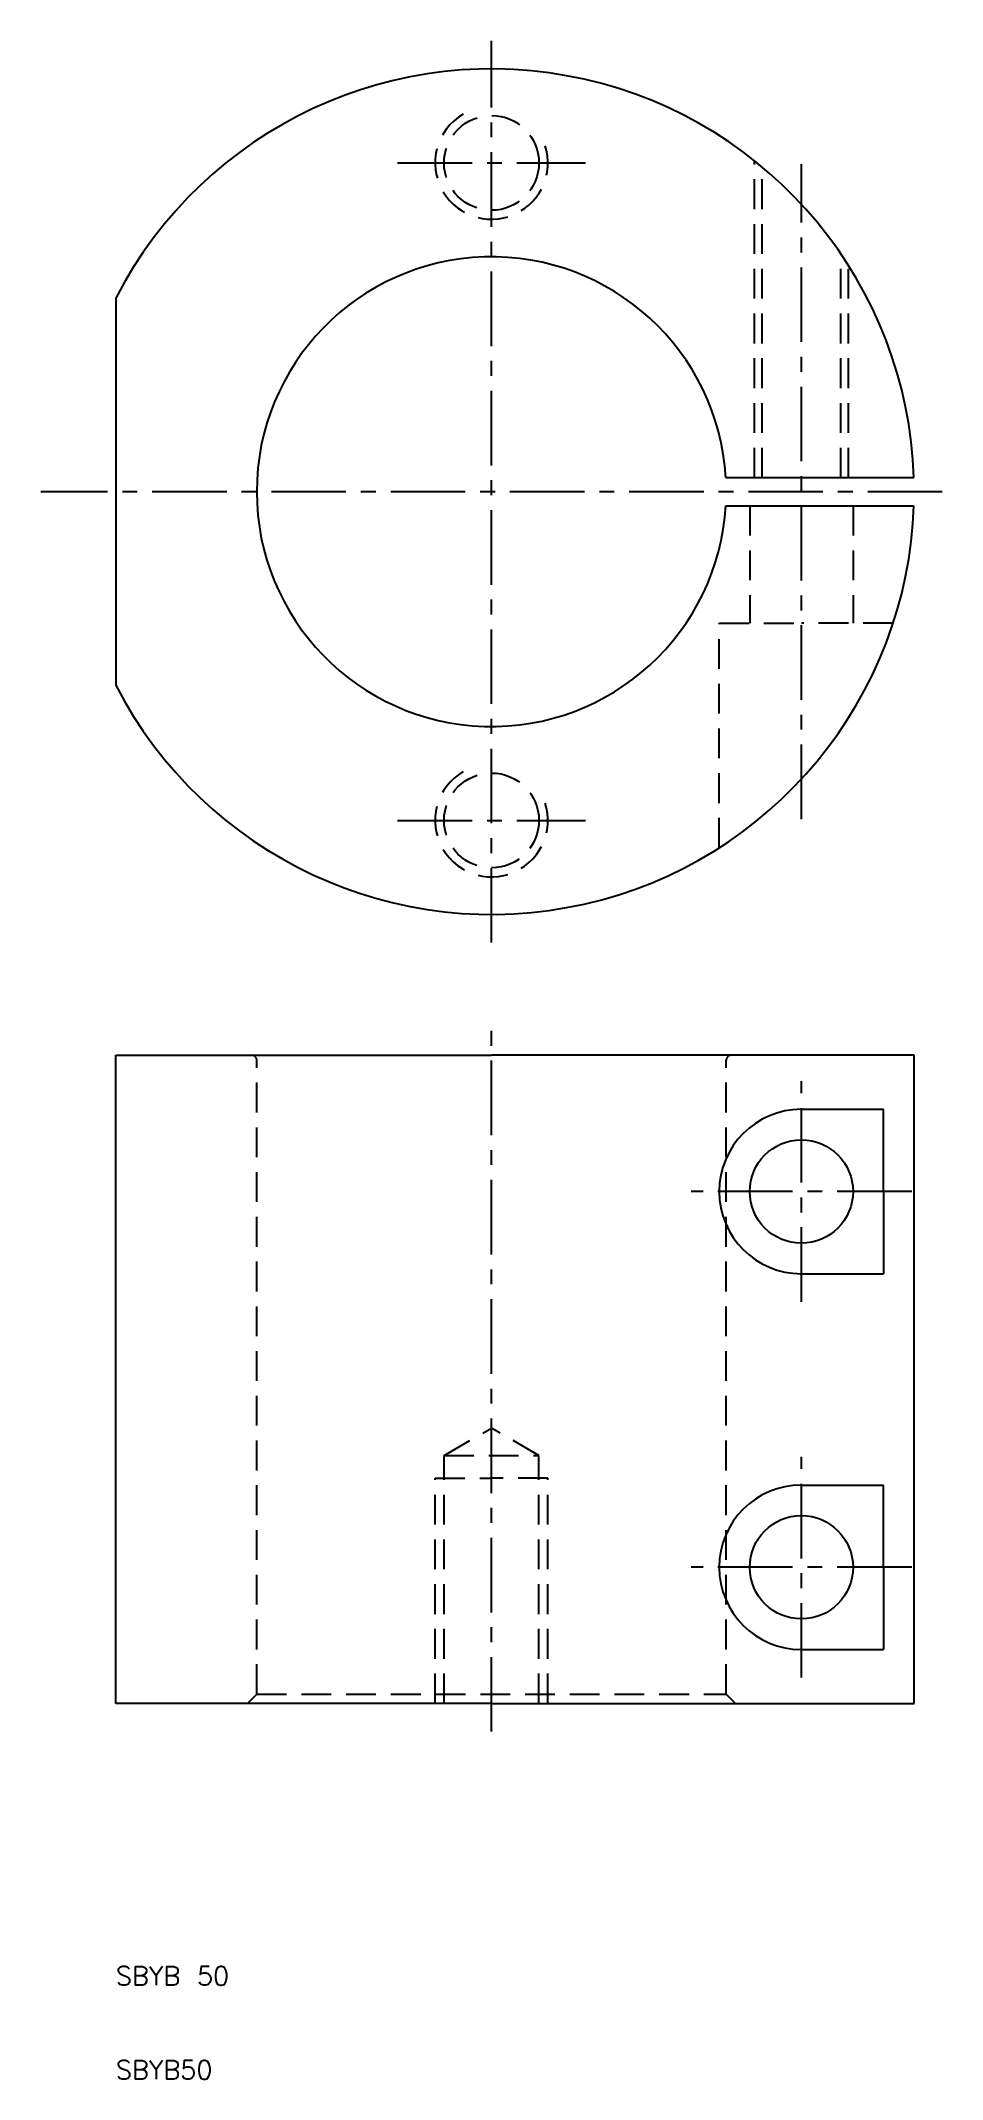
# Model space of a CAD drawing. Extents: x 2 to 98, y 10 to 227.
import ezdxf

# ---------------------------------------------------------------- set-up
doc = ezdxf.new("R2010")
doc.units = 0
doc.header["$LTSCALE"] = 0.25
doc.linetypes.add('CENTER', pattern=[50.8, 31.75, -6.35, 6.35, -6.35])
doc.linetypes.add('DASHED', pattern=[19.05, 12.7, -6.35])
doc.layers.get('0').update_dxf_attribs({"linetype": 'CONTINUOUS'})
doc.layers.add('CENTER', color=1, linetype='CENTER')
doc.styles.get("Standard").update_dxf_attribs({"font": 'txt.shx', "bigfont": 'extfont.shx'})

msp = doc.modelspace()

# ---------------------------------------------------------------- linework, layer by layer
at = {"color": 3, "linetype": 'DASHED'}
for p, q in [((78, 180.5), (78, 214.23)), ((78.81, 180.5), (78.81, 213.57)), ((87.19, 180.5), (87.19, 204.34)), ((88, 180.5), (88, 203.1)), ((77.5, 177.5), (77.5, 165)), ((88.5, 177.5), (88.5, 165)), ((74.25, 141.09), (74.25, 165)), ((74.25, 165), (83, 165)), ((92.77, 165), (83, 165)), ((25, 51), (25, 118.5)), ((75, 51), (75, 118.5)), ((44.95, 76.4), (50, 79.32)), ((55.05, 76.4), (50, 79.32)), ((44.95, 50), (44.95, 76.4)), ((44.95, 76.4), (55.05, 76.4)), ((55.05, 50), (55.05, 76.4)), ((44, 50), (44, 74)), ((44, 74), (50, 74)), ((56, 74), (50, 74)), ((56, 50), (56, 74)), ((24, 50), (25, 51)), ((25, 51), (75, 51)), ((76, 50), (75, 51))]:
    msp.add_line(p, q, dxfattribs=at)
for p, q in [((10, 199.62), (10, 158.38)), ((74.95, 180.5), (94.97, 180.5)), ((74.95, 177.5), (94.97, 177.5)), ((10, 50), (10, 119)), ((10, 119), (50, 119)), ((95, 119), (50, 119)), ((95, 50), (95, 119)), ((83, 113.25), (91.75, 113.25)), ((91.75, 104.5), (91.75, 113.25)), ((91.75, 104.5), (91.75, 95.75)), ((83, 95.75), (91.75, 95.75)), ((83, 73.25), (91.75, 73.25)), ((91.75, 64.5), (91.75, 73.25)), ((91.75, 64.5), (91.75, 55.75)), ((83, 55.75), (91.75, 55.75)), ((50, 50), (10, 50)), ((50, 50), (95, 50))]:
    msp.add_line(p, q)
for centre in [(50, 214), (50, 144)]:
    msp.add_circle(centre, 5.05, dxfattribs=at)
for centre in [(83, 104.5), (83, 64.5)]:
    msp.add_circle(centre, 5.5)
for centre, radius, start, end in [((50, 179), 45, 1.9102, 152.734), ((50, 179), 25, 3.4398, 356.5602), ((50, 179), 45, 207.266, 358.0898), ((83, 104.5), 8.75, 90, 270), ((83, 64.5), 8.75, 90, 270)]:
    msp.add_arc(centre, radius, start, end)
for centre, radius, start, end in [((50, 214), 6, 120, 30), ((50, 144), 6, 120, 30), ((24.5, 118.5), 0.5, 0, 90), ((75.5, 118.5), 0.5, 90, 180)]:
    msp.add_arc(centre, radius, start, end, dxfattribs=at)
at = {"layer": 'CENTER', "color": 1, "linetype": 'CENTER'}
for p, q in [((50, 131), (50, 227)), ((40, 214), (60, 214)), ((83, 144.14), (83, 213.86)), ((98, 179), (2, 179)), ((40, 144), (60, 144)), ((50, 47), (50, 122)), ((83, 92.75), (83, 116.25)), ((94.75, 104.5), (71.25, 104.5)), ((83, 52.75), (83, 76.25)), ((94.75, 64.5), (71.25, 64.5))]:
    msp.add_line(p, q, dxfattribs=at)

# ---------------------------------------------------------------- texts
for s, p in [('SBYB 50', (10, 20)), ('SBYB50', (10, 10))]:
    msp.add_text(s, height=2).set_placement(p)

doc.saveas('drawing.dxf')
